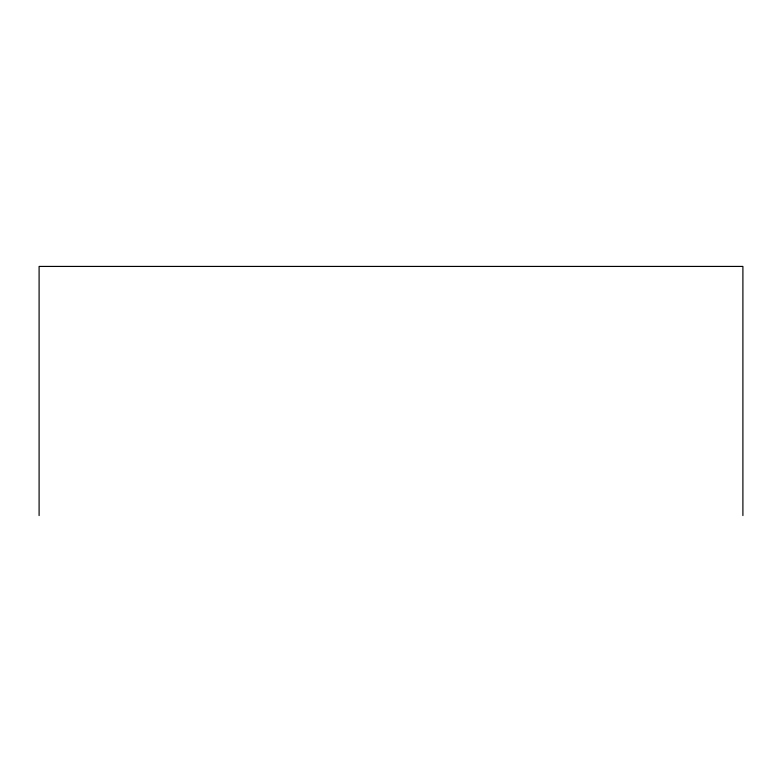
<?xml version="1.0" encoding="UTF-8"?>
<svg xmlns="http://www.w3.org/2000/svg" width="782" height="782" viewBox="0 0 782 782"><rect width="100%" height="100%" fill="white"/><g stroke="black" fill="none" stroke-linecap="round" stroke-linejoin="round"><path stroke-width="1.17" d="M742.9 515.573L742.9 266.427L39.1 266.427L39.1 515.573"/></g></svg>
